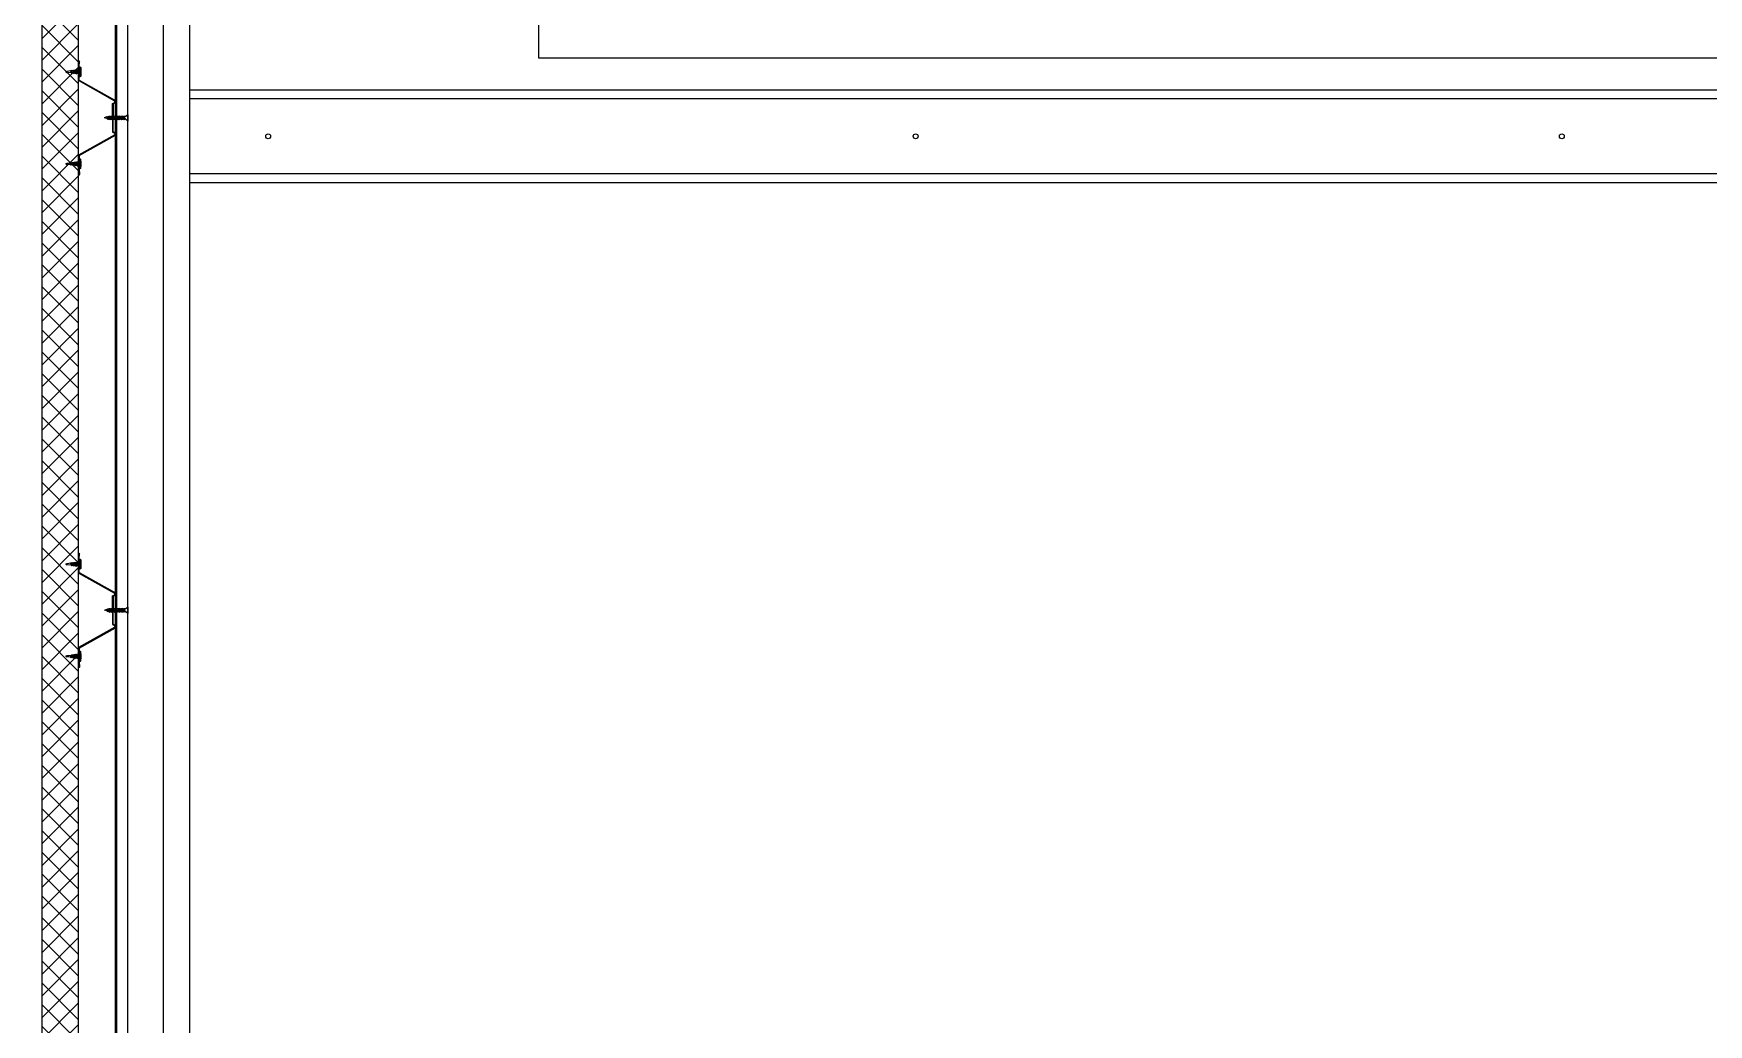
# Model space of a CAD drawing. Header units: inches. Extents: x 203 to 1065, y -1127 to 921.
# Drawn here: x 358.185 to 359.545, y 843.021 to 843.826 of the extents above; entities that cross this region are included whole.
import ezdxf

# ---------------------------------------------------------------- set-up
doc = ezdxf.new("R2010")
doc.units = ezdxf.units.IN
doc.header["$MEASUREMENT"] = 0
doc.linetypes.add('CONTINUA', pattern=[0])
doc.layers.add('CORTE PERFILES Y CERCHA', color=3, linetype='CONTINUA')
doc.layers.add('CORTE PROY', color=8, linetype='CONTINUA')

msp = doc.modelspace()

# ---------------------------------------------------------------- hatches: boundary and pattern name
at = {"layer": 'CORTE PERFILES Y CERCHA', "ltscale": 0.5}
h = msp.add_hatch(dxfattribs=at)
h.set_pattern_fill('_USER', color=251, scale=0.0125, angle=135, style=0, double=1, pattern_type=0)
h.set_pattern_definition([(135, (329.638395, 562.372189), (-0.00883883476, -0.00883883476), []), (225, (329.638395, 562.372189), (0.00883883476, -0.00883883476), [])])
h.paths.add_polyline_path([(358.1912, 850.0965), (358.1912, 842.4325), (358.2212, 842.4325), (358.2212, 850.0965)])

# ---------------------------------------------------------------- linework, layer by layer
msp.add_circle((359.4347, 846.2175), 5.2552)
at = {"layer": 'CORTE PERFILES Y CERCHA', "color": 3}
for p, q in [((358.2512, 842.4965), (358.2512, 847.4985)), ((358.2522, 842.4965), (358.2522, 847.4985)), ((358.2612, 842.4965), (358.2612, 847.4985))]:
    msp.add_line(p, q, dxfattribs=at)
at = {"layer": 'CORTE PERFILES Y CERCHA'}
for p, q in [((358.2212, 843.7963), (358.2212, 843.8033)), ((358.2216, 843.7964), (358.2216, 843.8033)), ((358.2216, 843.8033), (358.2216, 843.8033)), ((358.2216, 843.8014), (358.2216, 843.8033)), ((358.2216, 843.8014), (358.222, 843.8014)), ((358.222, 843.8014), (358.222, 843.8033)), ((358.2147, 843.7956), (358.2109, 843.7948)), ((358.2109, 843.7948), (358.2116, 843.7952)), ((358.2116, 843.7948), (358.2109, 843.7948)), ((358.2109, 843.7948), (358.2116, 843.7944)), ((358.2147, 843.7956), (358.2116, 843.7952)), ((358.2116, 843.7944), (358.2116, 843.7948)), ((358.215, 843.794), (358.2116, 843.7944)), ((358.2151, 843.796), (358.2147, 843.7956)), ((358.2147, 843.7956), (358.215, 843.794)), ((358.2155, 843.7937), (358.215, 843.794)), ((358.2151, 843.796), (358.2155, 843.7957)), ((358.2155, 843.7937), (358.2151, 843.796)), ((358.2164, 843.7958), (358.2155, 843.7957)), ((358.2155, 843.7957), (358.216, 843.7939)), ((358.2155, 843.7937), (358.216, 843.7939)), ((358.2169, 843.7938), (358.216, 843.7939)), ((358.2168, 843.7962), (358.2164, 843.7958)), ((358.2164, 843.7958), (358.2169, 843.7938)), ((358.2168, 843.7962), (358.2173, 843.7959)), ((358.2174, 843.7934), (358.2168, 843.7962)), ((358.2174, 843.7934), (358.2169, 843.7938)), ((358.2182, 843.796), (358.2173, 843.7959)), ((358.2173, 843.7959), (358.2178, 843.7937)), ((358.2174, 843.7934), (358.2178, 843.7937)), ((358.2187, 843.7936), (358.2178, 843.7937)), ((358.2186, 843.7965), (358.2182, 843.796)), ((358.2182, 843.796), (358.2187, 843.7936)), ((358.2186, 843.7965), (358.219, 843.7961)), ((358.2192, 843.7931), (358.2186, 843.7965)), ((358.2192, 843.7931), (358.2187, 843.7936)), ((358.22, 843.7962), (358.219, 843.7961)), ((358.219, 843.7961), (358.2197, 843.7935)), ((358.2192, 843.7931), (358.2197, 843.7935)), ((358.2207, 843.7934), (358.2197, 843.7935)), ((358.2204, 843.7968), (358.22, 843.7962)), ((358.22, 843.7962), (358.2207, 843.7934)), ((358.2204, 843.7968), (358.2208, 843.7963)), ((358.2211, 843.7928), (358.2204, 843.7968)), ((358.2211, 843.7928), (358.2207, 843.7934)), ((358.2216, 843.7964), (358.2208, 843.7963)), ((358.2208, 843.7963), (358.2216, 843.7933)), ((358.2211, 843.7928), (358.2216, 843.7933)), ((358.2212, 843.7877), (358.2212, 843.7929)), ((358.222, 843.7983), (358.2216, 843.7978)), ((358.2216, 843.7964), (358.2216, 843.7978)), ((358.2216, 843.7964), (358.2216, 843.7933)), ((358.2216, 843.788), (358.2216, 843.7933)), ((358.2216, 843.7918), (358.2216, 843.7933)), ((358.222, 843.7914), (358.2216, 843.7918)), ((358.222, 843.7983), (358.222, 843.7914)), ((358.2221, 843.7984), (358.2221, 843.7913)), ((358.2229, 843.7984), (358.2229, 843.7913)), ((358.2234, 843.7948), (358.2229, 843.7948)), ((358.2442, 843.7582), (358.2419, 843.7574)), ((358.2446, 843.7585), (358.2443, 843.7582)), ((358.2443, 843.7582), (358.2447, 843.7565)), ((358.2446, 843.7585), (358.2449, 843.7584)), ((358.245, 843.7562), (358.2446, 843.7585)), ((358.245, 843.7561), (358.2447, 843.7565)), ((358.2455, 843.7586), (358.2449, 843.7584)), ((358.2449, 843.7584), (358.2453, 843.7565)), ((358.245, 843.7561), (358.2453, 843.7565)), ((358.2461, 843.7563), (358.2453, 843.7565)), ((358.2458, 843.7589), (358.2455, 843.7586)), ((358.2455, 843.7586), (358.2461, 843.7563)), ((358.2458, 843.7589), (358.2462, 843.7586)), ((358.2464, 843.7559), (358.2458, 843.7589)), ((358.2464, 843.7559), (358.2461, 843.7563)), ((358.2462, 843.7586), (358.2467, 843.7563)), ((358.2468, 843.7586), (358.2462, 843.7586)), ((358.2464, 843.7559), (358.2467, 843.7563)), ((358.2474, 843.7563), (358.2467, 843.7563)), ((358.2472, 843.7589), (358.2468, 843.7586)), ((358.2468, 843.7586), (358.2474, 843.7563)), ((358.2472, 843.7589), (358.2475, 843.7586)), ((358.2477, 843.7559), (358.2472, 843.7589)), ((358.2477, 843.7559), (358.2474, 843.7563)), ((358.2475, 843.7586), (358.2481, 843.7563)), ((358.2482, 843.7586), (358.2475, 843.7586)), ((358.2477, 843.7559), (358.2481, 843.7563)), ((358.2487, 843.7563), (358.2481, 843.7563)), ((358.2485, 843.7589), (358.2482, 843.7586)), ((358.2482, 843.7586), (358.2487, 843.7563)), ((358.2485, 843.7589), (358.2489, 843.7586)), ((358.2491, 843.7559), (358.2485, 843.7589)), ((358.2491, 843.7559), (358.2487, 843.7563)), ((358.2489, 843.7586), (358.2494, 843.7563)), ((358.2495, 843.7586), (358.2489, 843.7586)), ((358.2491, 843.7559), (358.2494, 843.7563)), ((358.2501, 843.7563), (358.2494, 843.7563)), ((358.2499, 843.7589), (358.2495, 843.7586)), ((358.2495, 843.7586), (358.2501, 843.7563)), ((358.2499, 843.7589), (358.2502, 843.7586)), ((358.2504, 843.7559), (358.2499, 843.7589)), ((358.2504, 843.7559), (358.2501, 843.7563)), ((358.2502, 843.7586), (358.2508, 843.7563)), ((358.2509, 843.7586), (358.2502, 843.7586)), ((358.2504, 843.7559), (358.2508, 843.7563)), ((358.2514, 843.7563), (358.2508, 843.7563)), ((358.2512, 843.7589), (358.2509, 843.7586)), ((358.2509, 843.7586), (358.2514, 843.7563)), ((358.2512, 843.7589), (358.2516, 843.7586)), ((358.2518, 843.7559), (358.2512, 843.7589)), ((358.2518, 843.7559), (358.2514, 843.7563)), ((358.2516, 843.7586), (358.2521, 843.7563)), ((358.2523, 843.7586), (358.2516, 843.7586)), ((358.2518, 843.7559), (358.2521, 843.7563)), ((358.2528, 843.7563), (358.2521, 843.7563)), ((358.2528, 843.7563), (358.2521, 843.7563)), ((358.2526, 843.7589), (358.2523, 843.7586)), ((358.2523, 843.7586), (358.2528, 843.7563)), ((358.2523, 843.7586), (358.2528, 843.7563)), ((358.2526, 843.7589), (358.253, 843.7586)), ((358.2532, 843.7559), (358.2526, 843.7589)), ((358.2532, 843.7559), (358.2528, 843.7563)), ((358.253, 843.7586), (358.2535, 843.7563)), ((358.2536, 843.7586), (358.253, 843.7586)), ((358.2532, 843.7559), (358.2535, 843.7563)), ((358.2542, 843.7563), (358.2535, 843.7563)), ((358.254, 843.7589), (358.2536, 843.7586)), ((358.2536, 843.7586), (358.2542, 843.7563)), ((358.2536, 843.7586), (358.2542, 843.7563)), ((358.2536, 843.7586), (358.2542, 843.7563)), ((358.254, 843.7589), (358.2543, 843.7586)), ((358.2545, 843.7559), (358.254, 843.7589)), ((358.2545, 843.7559), (358.2542, 843.7563)), ((358.2543, 843.7586), (358.2549, 843.7563)), ((358.255, 843.7586), (358.2543, 843.7586)), ((358.2545, 843.7559), (358.2549, 843.7563)), ((358.2555, 843.7563), (358.2549, 843.7563)), ((358.2553, 843.7589), (358.255, 843.7586)), ((358.255, 843.7586), (358.2555, 843.7563)), ((358.255, 843.7586), (358.2555, 843.7563)), ((358.255, 843.7586), (358.2555, 843.7563)), ((358.2553, 843.7589), (358.2557, 843.7586)), ((358.2559, 843.7559), (358.2553, 843.7589)), ((358.2559, 843.7559), (358.2555, 843.7563)), ((358.2557, 843.7586), (358.2562, 843.7563)), ((358.2563, 843.7586), (358.2557, 843.7586)), ((358.2559, 843.7559), (358.2562, 843.7563)), ((358.2569, 843.7563), (358.2562, 843.7563)), ((358.2567, 843.7589), (358.2563, 843.7586)), ((358.2563, 843.7586), (358.2569, 843.7563)), ((358.2567, 843.7589), (358.257, 843.7586)), ((358.2572, 843.7559), (358.2567, 843.7589)), ((358.2572, 843.7559), (358.2569, 843.7563)), ((358.2572, 843.7559), (358.2569, 843.7563)), ((358.257, 843.7586), (358.2576, 843.7563)), ((358.2577, 843.7586), (358.257, 843.7586)), ((358.2572, 843.7559), (358.2576, 843.7563)), ((358.2572, 843.7559), (358.2576, 843.7563)), ((358.2582, 843.7563), (358.2576, 843.7563)), ((358.258, 843.7589), (358.2577, 843.7586)), ((358.2577, 843.7586), (358.2582, 843.7563)), ((358.258, 843.7589), (358.2584, 843.7586)), ((358.2586, 843.7559), (358.258, 843.7589)), ((358.2586, 843.7559), (358.2582, 843.7563)), ((358.2586, 843.7559), (358.2582, 843.7563)), ((358.2583, 843.7586), (358.2589, 843.7563)), ((358.2596, 843.7586), (358.2583, 843.7586)), ((358.2589, 843.7586), (358.2584, 843.7586)), ((358.2586, 843.7559), (358.2589, 843.7563)), ((358.2586, 843.7559), (358.2589, 843.7563)), ((358.2595, 843.7563), (358.2589, 843.7563)), ((358.2596, 843.7563), (358.2589, 843.7563)), ((358.2612, 843.76), (358.2596, 843.7586)), ((358.2612, 843.7548), (358.2596, 843.7563)), ((358.2612, 843.7574), (358.2608, 843.7574)), ((358.2612, 843.76), (358.2612, 843.7548)), ((358.2109, 843.7201), (358.2116, 843.7205)), ((358.2116, 843.7201), (358.2109, 843.7201)), ((358.2109, 843.7201), (358.2116, 843.7196)), ((358.2147, 843.7193), (358.2109, 843.7201)), ((358.215, 843.7208), (358.2116, 843.7205)), ((358.2116, 843.7205), (358.2116, 843.7201)), ((358.2147, 843.7193), (358.2116, 843.7196)), ((358.2147, 843.7193), (358.215, 843.7208)), ((358.2151, 843.7189), (358.2147, 843.7193)), ((358.2155, 843.7212), (358.215, 843.7208)), ((358.2155, 843.7212), (358.2151, 843.7189)), ((358.2155, 843.7212), (358.216, 843.721)), ((358.2155, 843.7192), (358.216, 843.721)), ((358.2169, 843.7211), (358.216, 843.721)), ((358.2164, 843.7191), (358.2169, 843.7211)), ((358.2174, 843.7215), (358.2168, 843.7186)), ((358.2174, 843.7215), (358.2169, 843.7211)), ((358.2173, 843.719), (358.2178, 843.7212)), ((358.2174, 843.7215), (358.2178, 843.7212)), ((358.2187, 843.7213), (358.2178, 843.7212)), ((358.2182, 843.7189), (358.2187, 843.7213)), ((358.2192, 843.7218), (358.2186, 843.7184)), ((358.2192, 843.7218), (358.2187, 843.7213)), ((358.219, 843.7188), (358.2197, 843.7214)), ((358.2192, 843.7218), (358.2197, 843.7214)), ((358.2207, 843.7215), (358.2197, 843.7214)), ((358.22, 843.7187), (358.2207, 843.7215)), ((358.2211, 843.7221), (358.2204, 843.7181)), ((358.2211, 843.7221), (358.2207, 843.7215)), ((358.2208, 843.7186), (358.2216, 843.7216)), ((358.2211, 843.7221), (358.2216, 843.7216)), ((358.2212, 843.7271), (358.2212, 843.722)), ((358.2216, 843.7268), (358.2216, 843.7216)), ((358.222, 843.7235), (358.2216, 843.7231)), ((358.2216, 843.7231), (358.2216, 843.7171)), ((358.2216, 843.7185), (358.2216, 843.7216)), ((358.222, 843.7166), (358.222, 843.7235)), ((358.2221, 843.7165), (358.2221, 843.7236)), ((358.2229, 843.7165), (358.2229, 843.7236)), ((358.2234, 843.7201), (358.2229, 843.7201)), ((358.2151, 843.7189), (358.2155, 843.7192)), ((358.2164, 843.7191), (358.2155, 843.7192)), ((358.2168, 843.7186), (358.2164, 843.7191)), ((358.2168, 843.7186), (358.2173, 843.719)), ((358.2182, 843.7189), (358.2173, 843.719)), ((358.2186, 843.7184), (358.2182, 843.7189)), ((358.2186, 843.7184), (358.219, 843.7188)), ((358.22, 843.7187), (358.219, 843.7188)), ((358.2204, 843.7181), (358.22, 843.7187)), ((358.2204, 843.7181), (358.2208, 843.7186)), ((358.2216, 843.7185), (358.2208, 843.7186)), ((358.2212, 843.7186), (358.2212, 843.7116)), ((358.2216, 843.7185), (358.2216, 843.7116)), ((358.222, 843.7166), (358.2216, 843.7171)), ((358.2216, 843.7135), (358.2216, 843.7116)), ((358.2216, 843.7135), (358.222, 843.7135)), ((358.2216, 843.7116), (358.2216, 843.7116)), ((358.222, 843.7135), (358.222, 843.7116)), ((358.2147, 843.3956), (358.2109, 843.3948)), ((358.2109, 843.3948), (358.2116, 843.3952)), ((358.2116, 843.3948), (358.2109, 843.3948)), ((358.2109, 843.3948), (358.2116, 843.3944)), ((358.2147, 843.3956), (358.2116, 843.3952)), ((358.2116, 843.3944), (358.2116, 843.3948)), ((358.215, 843.394), (358.2116, 843.3944)), ((358.2151, 843.396), (358.2147, 843.3956)), ((358.2147, 843.3956), (358.215, 843.394)), ((358.2155, 843.3937), (358.215, 843.394)), ((358.2151, 843.396), (358.2155, 843.3957)), ((358.2155, 843.3937), (358.2151, 843.396)), ((358.2164, 843.3958), (358.2155, 843.3957)), ((358.2155, 843.3957), (358.216, 843.3939)), ((358.2155, 843.3937), (358.216, 843.3939)), ((358.2169, 843.3938), (358.216, 843.3939)), ((358.2168, 843.3962), (358.2164, 843.3958)), ((358.2164, 843.3958), (358.2169, 843.3938)), ((358.2168, 843.3962), (358.2173, 843.3959)), ((358.2174, 843.3934), (358.2168, 843.3962)), ((358.2174, 843.3934), (358.2169, 843.3938)), ((358.2182, 843.396), (358.2173, 843.3959)), ((358.2173, 843.3959), (358.2178, 843.3937)), ((358.2174, 843.3934), (358.2178, 843.3937)), ((358.2187, 843.3936), (358.2178, 843.3937)), ((358.2186, 843.3965), (358.2182, 843.396)), ((358.2182, 843.396), (358.2187, 843.3936)), ((358.2186, 843.3965), (358.219, 843.3961)), ((358.2192, 843.3931), (358.2186, 843.3965)), ((358.2192, 843.3931), (358.2187, 843.3936)), ((358.22, 843.3962), (358.219, 843.3961)), ((358.219, 843.3961), (358.2197, 843.3935)), ((358.2192, 843.3931), (358.2197, 843.3935)), ((358.2207, 843.3934), (358.2197, 843.3935)), ((358.2204, 843.3968), (358.22, 843.3962)), ((358.22, 843.3962), (358.2207, 843.3934)), ((358.2204, 843.3968), (358.2208, 843.3963)), ((358.2211, 843.3928), (358.2204, 843.3968)), ((358.2211, 843.3928), (358.2207, 843.3934)), ((358.2216, 843.3964), (358.2208, 843.3963)), ((358.2208, 843.3963), (358.2216, 843.3933)), ((358.2211, 843.3928), (358.2216, 843.3933)), ((358.2212, 843.3963), (358.2212, 843.4033)), ((358.2212, 843.3877), (358.2212, 843.3929)), ((358.2216, 843.3964), (358.2216, 843.4033)), ((358.2216, 843.4033), (358.2216, 843.4033)), ((358.2216, 843.4014), (358.2216, 843.4033)), ((358.2216, 843.4014), (358.222, 843.4014)), ((358.222, 843.3983), (358.2216, 843.3978)), ((358.2216, 843.3964), (358.2216, 843.3978)), ((358.2216, 843.3964), (358.2216, 843.3933)), ((358.2216, 843.388), (358.2216, 843.3933)), ((358.2216, 843.3918), (358.2216, 843.3933)), ((358.222, 843.4014), (358.222, 843.4033)), ((358.222, 843.3983), (358.222, 843.3914)), ((358.2221, 843.3984), (358.2221, 843.3913)), ((358.2229, 843.3984), (358.2229, 843.3913)), ((358.2234, 843.3948), (358.2229, 843.3948)), ((358.222, 843.3914), (358.2216, 843.3918)), ((358.2442, 843.3582), (358.2419, 843.3574)), ((358.2446, 843.3585), (358.2443, 843.3582)), ((358.2443, 843.3582), (358.2447, 843.3565)), ((358.2446, 843.3585), (358.2449, 843.3584)), ((358.245, 843.3562), (358.2446, 843.3585)), ((358.245, 843.3561), (358.2447, 843.3565)), ((358.2455, 843.3586), (358.2449, 843.3584)), ((358.2449, 843.3584), (358.2453, 843.3565)), ((358.245, 843.3561), (358.2453, 843.3565)), ((358.2461, 843.3563), (358.2453, 843.3565)), ((358.2458, 843.3589), (358.2455, 843.3586)), ((358.2455, 843.3586), (358.2461, 843.3563)), ((358.2458, 843.3589), (358.2462, 843.3586)), ((358.2464, 843.3559), (358.2458, 843.3589)), ((358.2464, 843.3559), (358.2461, 843.3563)), ((358.2462, 843.3586), (358.2467, 843.3563)), ((358.2468, 843.3586), (358.2462, 843.3586)), ((358.2464, 843.3559), (358.2467, 843.3563)), ((358.2474, 843.3563), (358.2467, 843.3563)), ((358.2472, 843.3589), (358.2468, 843.3586)), ((358.2468, 843.3586), (358.2474, 843.3563)), ((358.2472, 843.3589), (358.2475, 843.3586)), ((358.2477, 843.3559), (358.2472, 843.3589)), ((358.2477, 843.3559), (358.2474, 843.3563)), ((358.2475, 843.3586), (358.2481, 843.3563)), ((358.2482, 843.3586), (358.2475, 843.3586)), ((358.2477, 843.3559), (358.2481, 843.3563)), ((358.2487, 843.3563), (358.2481, 843.3563)), ((358.2485, 843.3589), (358.2482, 843.3586)), ((358.2482, 843.3586), (358.2487, 843.3563)), ((358.2485, 843.3589), (358.2489, 843.3586)), ((358.2491, 843.3559), (358.2485, 843.3589)), ((358.2491, 843.3559), (358.2487, 843.3563)), ((358.2489, 843.3586), (358.2494, 843.3563)), ((358.2495, 843.3586), (358.2489, 843.3586)), ((358.2491, 843.3559), (358.2494, 843.3563)), ((358.2501, 843.3563), (358.2494, 843.3563)), ((358.2499, 843.3589), (358.2495, 843.3586)), ((358.2495, 843.3586), (358.2501, 843.3563)), ((358.2499, 843.3589), (358.2502, 843.3586)), ((358.2504, 843.3559), (358.2499, 843.3589)), ((358.2504, 843.3559), (358.2501, 843.3563)), ((358.2502, 843.3586), (358.2508, 843.3563)), ((358.2509, 843.3586), (358.2502, 843.3586)), ((358.2504, 843.3559), (358.2508, 843.3563)), ((358.2514, 843.3563), (358.2508, 843.3563)), ((358.2512, 843.3589), (358.2509, 843.3586)), ((358.2509, 843.3586), (358.2514, 843.3563)), ((358.2512, 843.3589), (358.2516, 843.3586)), ((358.2518, 843.3559), (358.2512, 843.3589)), ((358.2518, 843.3559), (358.2514, 843.3563)), ((358.2516, 843.3586), (358.2521, 843.3563)), ((358.2523, 843.3586), (358.2516, 843.3586)), ((358.2518, 843.3559), (358.2521, 843.3563)), ((358.2528, 843.3563), (358.2521, 843.3563)), ((358.2528, 843.3563), (358.2521, 843.3563)), ((358.2526, 843.3589), (358.2523, 843.3586)), ((358.2523, 843.3586), (358.2528, 843.3563)), ((358.2523, 843.3586), (358.2528, 843.3563)), ((358.2526, 843.3589), (358.253, 843.3586)), ((358.2532, 843.3559), (358.2526, 843.3589)), ((358.2532, 843.3559), (358.2528, 843.3563)), ((358.253, 843.3586), (358.2535, 843.3563)), ((358.2536, 843.3586), (358.253, 843.3586)), ((358.2532, 843.3559), (358.2535, 843.3563)), ((358.2542, 843.3563), (358.2535, 843.3563)), ((358.254, 843.3589), (358.2536, 843.3586)), ((358.2536, 843.3586), (358.2542, 843.3563)), ((358.2536, 843.3586), (358.2542, 843.3563)), ((358.2536, 843.3586), (358.2542, 843.3563)), ((358.254, 843.3589), (358.2543, 843.3586)), ((358.2545, 843.3559), (358.254, 843.3589)), ((358.2545, 843.3559), (358.2542, 843.3563)), ((358.2543, 843.3586), (358.2549, 843.3563)), ((358.255, 843.3586), (358.2543, 843.3586)), ((358.2545, 843.3559), (358.2549, 843.3563)), ((358.2555, 843.3563), (358.2549, 843.3563)), ((358.2553, 843.3589), (358.255, 843.3586)), ((358.255, 843.3586), (358.2555, 843.3563)), ((358.255, 843.3586), (358.2555, 843.3563)), ((358.255, 843.3586), (358.2555, 843.3563)), ((358.2553, 843.3589), (358.2557, 843.3586)), ((358.2559, 843.3559), (358.2553, 843.3589)), ((358.2559, 843.3559), (358.2555, 843.3563)), ((358.2557, 843.3586), (358.2562, 843.3563)), ((358.2563, 843.3586), (358.2557, 843.3586)), ((358.2559, 843.3559), (358.2562, 843.3563)), ((358.2569, 843.3563), (358.2562, 843.3563)), ((358.2567, 843.3589), (358.2563, 843.3586)), ((358.2563, 843.3586), (358.2569, 843.3563)), ((358.2567, 843.3589), (358.257, 843.3586)), ((358.2572, 843.3559), (358.2567, 843.3589)), ((358.2572, 843.3559), (358.2569, 843.3563)), ((358.2572, 843.3559), (358.2569, 843.3563)), ((358.257, 843.3586), (358.2576, 843.3563)), ((358.2577, 843.3586), (358.257, 843.3586)), ((358.2572, 843.3559), (358.2576, 843.3563)), ((358.2572, 843.3559), (358.2576, 843.3563)), ((358.2582, 843.3563), (358.2576, 843.3563)), ((358.258, 843.3589), (358.2577, 843.3586)), ((358.2577, 843.3586), (358.2582, 843.3563)), ((358.258, 843.3589), (358.2584, 843.3586)), ((358.2586, 843.3559), (358.258, 843.3589)), ((358.2586, 843.3559), (358.2582, 843.3563)), ((358.2586, 843.3559), (358.2582, 843.3563)), ((358.2583, 843.3586), (358.2589, 843.3563)), ((358.2596, 843.3586), (358.2583, 843.3586)), ((358.2589, 843.3586), (358.2584, 843.3586)), ((358.2586, 843.3559), (358.2589, 843.3563)), ((358.2586, 843.3559), (358.2589, 843.3563)), ((358.2595, 843.3563), (358.2589, 843.3563)), ((358.2596, 843.3563), (358.2589, 843.3563)), ((358.2612, 843.36), (358.2596, 843.3586)), ((358.2612, 843.3548), (358.2596, 843.3563)), ((358.2612, 843.3574), (358.2608, 843.3574)), ((358.2612, 843.36), (358.2612, 843.3548)), ((358.2212, 843.3271), (358.2212, 843.322)), ((358.2216, 843.3268), (358.2216, 843.3216)), ((358.2109, 843.3201), (358.2116, 843.3205)), ((358.2116, 843.3201), (358.2109, 843.3201)), ((358.2109, 843.3201), (358.2116, 843.3196)), ((358.2147, 843.3193), (358.2109, 843.3201)), ((358.215, 843.3208), (358.2116, 843.3205)), ((358.2116, 843.3205), (358.2116, 843.3201)), ((358.2147, 843.3193), (358.2116, 843.3196)), ((358.2147, 843.3193), (358.215, 843.3208)), ((358.2151, 843.3189), (358.2147, 843.3193)), ((358.2155, 843.3212), (358.215, 843.3208)), ((358.2155, 843.3212), (358.2151, 843.3189)), ((358.2151, 843.3189), (358.2155, 843.3192)), ((358.2155, 843.3212), (358.216, 843.321)), ((358.2155, 843.3192), (358.216, 843.321)), ((358.2164, 843.3191), (358.2155, 843.3192)), ((358.2169, 843.3211), (358.216, 843.321)), ((358.2164, 843.3191), (358.2169, 843.3211)), ((358.2168, 843.3186), (358.2164, 843.3191)), ((358.2174, 843.3215), (358.2168, 843.3186)), ((358.2168, 843.3186), (358.2173, 843.319)), ((358.2174, 843.3215), (358.2169, 843.3211)), ((358.2173, 843.319), (358.2178, 843.3212)), ((358.2182, 843.3189), (358.2173, 843.319)), ((358.2174, 843.3215), (358.2178, 843.3212)), ((358.2187, 843.3213), (358.2178, 843.3212)), ((358.2182, 843.3189), (358.2187, 843.3213)), ((358.2186, 843.3184), (358.2182, 843.3189)), ((358.2192, 843.3218), (358.2186, 843.3184)), ((358.2186, 843.3184), (358.219, 843.3188)), ((358.2192, 843.3218), (358.2187, 843.3213)), ((358.219, 843.3188), (358.2197, 843.3214)), ((358.22, 843.3187), (358.219, 843.3188)), ((358.2192, 843.3218), (358.2197, 843.3214)), ((358.2207, 843.3215), (358.2197, 843.3214)), ((358.22, 843.3187), (358.2207, 843.3215)), ((358.2204, 843.3181), (358.22, 843.3187)), ((358.2211, 843.3221), (358.2204, 843.3181)), ((358.2204, 843.3181), (358.2208, 843.3186)), ((358.2211, 843.3221), (358.2207, 843.3215)), ((358.2208, 843.3186), (358.2216, 843.3216)), ((358.2216, 843.3185), (358.2208, 843.3186)), ((358.2211, 843.3221), (358.2216, 843.3216)), ((358.2212, 843.3186), (358.2212, 843.3116)), ((358.222, 843.3235), (358.2216, 843.3231)), ((358.2216, 843.3231), (358.2216, 843.3171)), ((358.2216, 843.3185), (358.2216, 843.3216)), ((358.2216, 843.3185), (358.2216, 843.3116)), ((358.222, 843.3166), (358.2216, 843.3171)), ((358.2216, 843.3135), (358.2216, 843.3116)), ((358.2216, 843.3135), (358.222, 843.3135)), ((358.2216, 843.3116), (358.2216, 843.3116)), ((358.222, 843.3166), (358.222, 843.3235)), ((358.222, 843.3135), (358.222, 843.3116)), ((358.2221, 843.3165), (358.2221, 843.3236)), ((358.2229, 843.3165), (358.2229, 843.3236)), ((358.2234, 843.3201), (358.2229, 843.3201))]:
    msp.add_line(p, q, dxfattribs=at)
for points in [[(358.1802, 842.4325), (358.2212, 842.4325), (358.2212, 850.0965), (358.1802, 850.0965), (356.7771, 846.2645), (358.1802, 842.4325)], [(358.2488, 843.7589), (358.2488, 843.7691), (358.2507, 843.77), (358.2507, 843.7711), (358.2212, 843.7877)], [(358.2216, 843.788), (358.2512, 843.7716), (358.2512, 843.7697), (358.2493, 843.7688), (358.2493, 843.7586)], [(358.2488, 843.7563), (358.2488, 843.7458), (358.2507, 843.7449), (358.2507, 843.7437), (358.2212, 843.7271)], [(358.2216, 843.7268), (358.2512, 843.7433), (358.2512, 843.7452), (358.2493, 843.7461), (358.2493, 843.7561)], [(358.2488, 843.3589), (358.2488, 843.3691), (358.2507, 843.37), (358.2507, 843.3711), (358.2212, 843.3877)], [(358.2216, 843.388), (358.2512, 843.3716), (358.2512, 843.3697), (358.2493, 843.3688), (358.2493, 843.3586)], [(358.2488, 843.3563), (358.2488, 843.3458), (358.2507, 843.3449), (358.2507, 843.3437), (358.2212, 843.3271)], [(358.2216, 843.3268), (358.2512, 843.3433), (358.2512, 843.3452), (358.2493, 843.3461), (358.2493, 843.3561)]]:
    msp.add_lwpolyline(points, dxfattribs=at)
at = {"layer": 'CORTE PERFILES Y CERCHA', "color": 2}
msp.add_lwpolyline([(358.1912, 850.0965), (358.1912, 842.4325), (358.2212, 842.4325), (358.2212, 850.0965)], close=True, dxfattribs=at)
at = {"layer": 'CORTE PERFILES Y CERCHA'}
for centre, radius, start, end in [((358.2216, 843.8033), 0.000437, 0, 180), ((358.2225, 843.7984), 0.000403, 0, 180), ((358.2225, 843.7913), 0.000403, 180, 0), ((358.2136, 843.7948), 0.00976, 342.0915, 17.9085), ((358.2423, 843.7542), 0.00322, 43.6548, 98.0284), ((358.2225, 843.7236), 0.000403, 0, 180), ((358.2136, 843.7201), 0.00976, 342.0915, 17.9085), ((358.2216, 843.7116), 0.000437, 180, 0), ((358.2225, 843.7165), 0.000403, 180, 0), ((358.2216, 843.4033), 0.000437, 0, 180), ((358.2225, 843.3984), 0.000403, 0, 180), ((358.2136, 843.3948), 0.00976, 342.0915, 17.9085), ((358.2225, 843.3913), 0.000403, 180, 0), ((358.2423, 843.3542), 0.00322, 43.6548, 98.0284), ((358.2216, 843.3116), 0.000437, 180, 0), ((358.2225, 843.3236), 0.000403, 0, 180), ((358.2225, 843.3165), 0.000403, 180, 0), ((358.2136, 843.3201), 0.00976, 342.0915, 17.9085)]:
    msp.add_arc(centre, radius, start, end, dxfattribs=at)
at = {"layer": 'CORTE PROY', "color": 253, "ltscale": 0.5}
for p, q in [((358.3112, 846.2216), (358.3112, 842.5331)), ((358.2898, 846.2081), (358.2898, 842.5466)), ((360.5582, 843.773), (358.3112, 843.773)), ((360.5582, 843.712), (358.3112, 843.712))]:
    msp.add_line(p, q, dxfattribs=at)
for points in [[(360.6212, 843.8059), (358.5952, 843.8059), (358.5952, 844.7861), (360.6212, 844.7861)], [(360.5582, 843.78), (358.3112, 843.78)], [(358.3112, 843.705), (360.5582, 843.705)]]:
    msp.add_lwpolyline(points, dxfattribs=at)
for centre in [(358.3752, 843.7425), (358.9012, 843.7425), (359.4262, 843.7425)]:
    msp.add_circle(centre, 0.002, dxfattribs=at)

doc.saveas('drawing.dxf')
